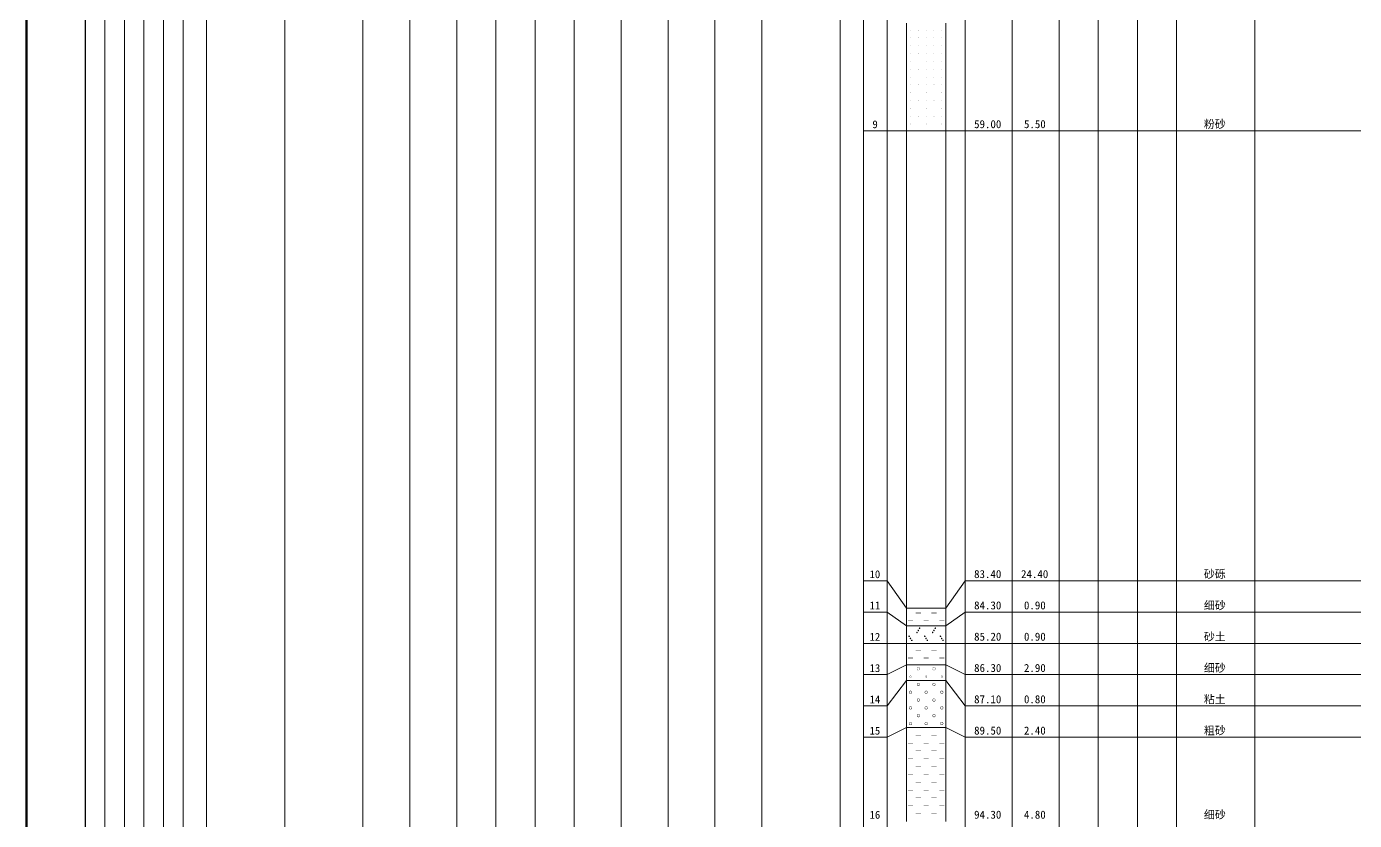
# Model space of a CAD drawing. Header units: inches. Extents: x -27 to 109, y -598 to 26.
# Drawn here: x -26.9 to 41, y -93.4 to -52.8 of the extents above; entities that cross this region are included whole.
import ezdxf

# ---------------------------------------------------------------- set-up
doc = ezdxf.new("R2010")
doc.units = ezdxf.units.IN
doc.header["$MEASUREMENT"] = 0
doc.layers.get('0').update_dxf_attribs({"lineweight": 0})
doc.styles.add('宋体', font='')
doc.styles.get('宋体').set_extended_font_data('宋体')

# ---------------------------------------------------------------- blocks, each defined once
blk = doc.blocks.new('lr_block_8')
at = {"true_color": 0x000000}
for points in [[(18.291, -52.956), (18.292, -52.954), (18.291, -52.951), (18.29, -52.949), (18.289, -52.947), (18.287, -52.945), (18.284, -52.944), (18.282, -52.944), (18.279, -52.944), (18.277, -52.945), (18.275, -52.947), (18.273, -52.949), (18.272, -52.951), (18.272, -52.954), (18.272, -52.956), (18.273, -52.959), (18.275, -52.961), (18.277, -52.962), (18.279, -52.963), (18.282, -52.964), (18.284, -52.963), (18.287, -52.962), (18.289, -52.961), (18.29, -52.959)], [(18.691, -52.956), (18.692, -52.954), (18.691, -52.951), (18.69, -52.949), (18.689, -52.947), (18.687, -52.945), (18.684, -52.944), (18.682, -52.944), (18.679, -52.944), (18.677, -52.945), (18.674, -52.947), (18.673, -52.949), (18.672, -52.951), (18.672, -52.954), (18.672, -52.956), (18.673, -52.959), (18.674, -52.961), (18.676, -52.962), (18.679, -52.963), (18.682, -52.964), (18.684, -52.963), (18.686, -52.962), (18.689, -52.961), (18.69, -52.959)], [(19.091, -52.956), (19.092, -52.954), (19.091, -52.951), (19.09, -52.949), (19.089, -52.947), (19.087, -52.945), (19.084, -52.944), (19.082, -52.944), (19.079, -52.944), (19.077, -52.945), (19.075, -52.947), (19.073, -52.949), (19.072, -52.951), (19.072, -52.954), (19.072, -52.956), (19.073, -52.959), (19.075, -52.961), (19.077, -52.962), (19.079, -52.963), (19.082, -52.964), (19.084, -52.963), (19.087, -52.962), (19.089, -52.961), (19.09, -52.959)], [(19.491, -52.956), (19.492, -52.954), (19.491, -52.951), (19.49, -52.949), (19.489, -52.947), (19.487, -52.945), (19.484, -52.944), (19.482, -52.944), (19.479, -52.944), (19.477, -52.945), (19.474, -52.947), (19.473, -52.949), (19.472, -52.951), (19.472, -52.954), (19.472, -52.956), (19.473, -52.959), (19.474, -52.961), (19.476, -52.962), (19.479, -52.963), (19.482, -52.964), (19.484, -52.963), (19.486, -52.962), (19.489, -52.961), (19.49, -52.959)], [(19.891, -52.956), (19.892, -52.954), (19.891, -52.951), (19.89, -52.949), (19.889, -52.947), (19.887, -52.945), (19.884, -52.944), (19.882, -52.944), (19.879, -52.944), (19.877, -52.945), (19.875, -52.947), (19.873, -52.949), (19.872, -52.951), (19.872, -52.954), (19.872, -52.956), (19.873, -52.959), (19.875, -52.961), (19.877, -52.962), (19.879, -52.963), (19.882, -52.964), (19.884, -52.963), (19.887, -52.962), (19.889, -52.961), (19.89, -52.959)], [(18.291, -53.356), (18.292, -53.354), (18.291, -53.351), (18.29, -53.349), (18.289, -53.347), (18.287, -53.345), (18.284, -53.344), (18.282, -53.344), (18.279, -53.344), (18.277, -53.345), (18.275, -53.347), (18.273, -53.349), (18.272, -53.351), (18.272, -53.354), (18.272, -53.356), (18.273, -53.359), (18.275, -53.361), (18.277, -53.362), (18.279, -53.363), (18.282, -53.364), (18.284, -53.363), (18.287, -53.362), (18.289, -53.361), (18.29, -53.359)], [(18.691, -53.356), (18.692, -53.354), (18.691, -53.351), (18.69, -53.349), (18.689, -53.347), (18.687, -53.345), (18.684, -53.344), (18.682, -53.344), (18.679, -53.344), (18.677, -53.345), (18.675, -53.347), (18.673, -53.349), (18.672, -53.351), (18.672, -53.354), (18.672, -53.356), (18.673, -53.359), (18.675, -53.361), (18.677, -53.362), (18.679, -53.363), (18.682, -53.364), (18.684, -53.363), (18.687, -53.362), (18.689, -53.361), (18.69, -53.359)], [(19.091, -53.356), (19.092, -53.354), (19.091, -53.351), (19.09, -53.349), (19.089, -53.347), (19.087, -53.345), (19.084, -53.344), (19.082, -53.344), (19.079, -53.344), (19.077, -53.345), (19.075, -53.347), (19.073, -53.349), (19.072, -53.351), (19.072, -53.354), (19.072, -53.356), (19.073, -53.359), (19.075, -53.361), (19.077, -53.362), (19.079, -53.363), (19.082, -53.364), (19.084, -53.363), (19.087, -53.362), (19.089, -53.361), (19.09, -53.359)], [(19.491, -53.356), (19.492, -53.354), (19.491, -53.351), (19.49, -53.349), (19.489, -53.347), (19.487, -53.345), (19.484, -53.344), (19.482, -53.344), (19.479, -53.344), (19.477, -53.345), (19.475, -53.347), (19.473, -53.349), (19.472, -53.351), (19.472, -53.354), (19.472, -53.356), (19.473, -53.359), (19.475, -53.361), (19.477, -53.362), (19.479, -53.363), (19.482, -53.364), (19.484, -53.363), (19.487, -53.362), (19.489, -53.361), (19.49, -53.359)], [(19.891, -53.356), (19.892, -53.354), (19.891, -53.351), (19.89, -53.349), (19.889, -53.347), (19.887, -53.345), (19.884, -53.344), (19.882, -53.344), (19.879, -53.344), (19.877, -53.345), (19.875, -53.347), (19.873, -53.349), (19.872, -53.351), (19.872, -53.354), (19.872, -53.356), (19.873, -53.359), (19.875, -53.361), (19.877, -53.362), (19.879, -53.363), (19.882, -53.364), (19.884, -53.363), (19.887, -53.362), (19.889, -53.361), (19.89, -53.359)], [(18.291, -53.756), (18.292, -53.754), (18.291, -53.751), (18.29, -53.749), (18.289, -53.747), (18.287, -53.745), (18.284, -53.744), (18.282, -53.744), (18.279, -53.744), (18.277, -53.745), (18.275, -53.747), (18.273, -53.749), (18.272, -53.751), (18.272, -53.754), (18.272, -53.756), (18.273, -53.759), (18.275, -53.761), (18.277, -53.762), (18.279, -53.763), (18.282, -53.764), (18.284, -53.763), (18.287, -53.762), (18.289, -53.761), (18.29, -53.759)], [(18.291, -54.156), (18.292, -54.154), (18.291, -54.151), (18.29, -54.149), (18.289, -54.147), (18.287, -54.145), (18.284, -54.144), (18.282, -54.144), (18.279, -54.144), (18.277, -54.145), (18.275, -54.147), (18.273, -54.149), (18.272, -54.151), (18.272, -54.154), (18.272, -54.156), (18.273, -54.159), (18.275, -54.161), (18.277, -54.162), (18.279, -54.163), (18.282, -54.164), (18.284, -54.163), (18.287, -54.162), (18.289, -54.161), (18.29, -54.159)], [(18.691, -53.756), (18.692, -53.754), (18.691, -53.751), (18.69, -53.749), (18.689, -53.747), (18.687, -53.745), (18.684, -53.744), (18.682, -53.744), (18.679, -53.744), (18.677, -53.745), (18.674, -53.747), (18.673, -53.749), (18.672, -53.751), (18.672, -53.754), (18.672, -53.756), (18.673, -53.759), (18.674, -53.761), (18.676, -53.762), (18.679, -53.763), (18.682, -53.764), (18.684, -53.763), (18.686, -53.762), (18.689, -53.761), (18.69, -53.759)], [(18.691, -54.156), (18.692, -54.154), (18.691, -54.151), (18.69, -54.149), (18.689, -54.147), (18.687, -54.145), (18.684, -54.144), (18.682, -54.144), (18.679, -54.144), (18.677, -54.145), (18.675, -54.147), (18.673, -54.149), (18.672, -54.151), (18.672, -54.154), (18.672, -54.156), (18.673, -54.159), (18.675, -54.161), (18.677, -54.162), (18.679, -54.163), (18.682, -54.164), (18.684, -54.163), (18.687, -54.162), (18.689, -54.161), (18.69, -54.159)], [(19.091, -53.756), (19.092, -53.754), (19.091, -53.751), (19.09, -53.749), (19.089, -53.747), (19.087, -53.745), (19.084, -53.744), (19.082, -53.744), (19.079, -53.744), (19.077, -53.745), (19.075, -53.747), (19.073, -53.749), (19.072, -53.751), (19.072, -53.754), (19.072, -53.756), (19.073, -53.759), (19.075, -53.761), (19.077, -53.762), (19.079, -53.763), (19.082, -53.764), (19.084, -53.763), (19.087, -53.762), (19.089, -53.761), (19.09, -53.759)], [(19.091, -54.156), (19.092, -54.154), (19.091, -54.151), (19.09, -54.149), (19.089, -54.147), (19.087, -54.145), (19.084, -54.144), (19.082, -54.144), (19.079, -54.144), (19.077, -54.145), (19.075, -54.147), (19.073, -54.149), (19.072, -54.151), (19.072, -54.154), (19.072, -54.156), (19.073, -54.159), (19.075, -54.161), (19.077, -54.162), (19.079, -54.163), (19.082, -54.164), (19.084, -54.163), (19.087, -54.162), (19.089, -54.161), (19.09, -54.159)], [(19.491, -53.756), (19.492, -53.754), (19.491, -53.751), (19.49, -53.749), (19.489, -53.747), (19.487, -53.745), (19.484, -53.744), (19.482, -53.744), (19.479, -53.744), (19.477, -53.745), (19.474, -53.747), (19.473, -53.749), (19.472, -53.751), (19.472, -53.754), (19.472, -53.756), (19.473, -53.759), (19.474, -53.761), (19.476, -53.762), (19.479, -53.763), (19.482, -53.764), (19.484, -53.763), (19.486, -53.762), (19.489, -53.761), (19.49, -53.759)], [(19.491, -54.156), (19.492, -54.154), (19.491, -54.151), (19.49, -54.149), (19.489, -54.147), (19.487, -54.145), (19.484, -54.144), (19.482, -54.144), (19.479, -54.144), (19.477, -54.145), (19.475, -54.147), (19.473, -54.149), (19.472, -54.151), (19.472, -54.154), (19.472, -54.156), (19.473, -54.159), (19.475, -54.161), (19.477, -54.162), (19.479, -54.163), (19.482, -54.164), (19.484, -54.163), (19.487, -54.162), (19.489, -54.161), (19.49, -54.159)], [(19.891, -53.756), (19.892, -53.754), (19.891, -53.751), (19.89, -53.749), (19.889, -53.747), (19.887, -53.745), (19.884, -53.744), (19.882, -53.744), (19.879, -53.744), (19.877, -53.745), (19.875, -53.747), (19.873, -53.749), (19.872, -53.751), (19.872, -53.754), (19.872, -53.756), (19.873, -53.759), (19.875, -53.761), (19.877, -53.762), (19.879, -53.763), (19.882, -53.764), (19.884, -53.763), (19.887, -53.762), (19.889, -53.761), (19.89, -53.759)], [(19.891, -54.156), (19.892, -54.154), (19.891, -54.151), (19.89, -54.149), (19.889, -54.147), (19.887, -54.145), (19.884, -54.144), (19.882, -54.144), (19.879, -54.144), (19.877, -54.145), (19.875, -54.147), (19.873, -54.149), (19.872, -54.151), (19.872, -54.154), (19.872, -54.156), (19.873, -54.159), (19.875, -54.161), (19.877, -54.162), (19.879, -54.163), (19.882, -54.164), (19.884, -54.163), (19.887, -54.162), (19.889, -54.161), (19.89, -54.159)], [(18.291, -54.556), (18.292, -54.554), (18.291, -54.551), (18.29, -54.549), (18.289, -54.547), (18.287, -54.545), (18.284, -54.544), (18.282, -54.544), (18.279, -54.544), (18.277, -54.545), (18.275, -54.547), (18.273, -54.549), (18.272, -54.551), (18.272, -54.554), (18.272, -54.556), (18.273, -54.559), (18.275, -54.561), (18.277, -54.562), (18.279, -54.563), (18.282, -54.564), (18.284, -54.563), (18.287, -54.562), (18.289, -54.561), (18.29, -54.559)], [(18.291, -54.956), (18.292, -54.954), (18.291, -54.951), (18.29, -54.949), (18.289, -54.947), (18.287, -54.945), (18.284, -54.944), (18.282, -54.944), (18.279, -54.944), (18.277, -54.945), (18.275, -54.947), (18.273, -54.949), (18.272, -54.951), (18.272, -54.954), (18.272, -54.956), (18.273, -54.959), (18.275, -54.961), (18.277, -54.962), (18.279, -54.963), (18.282, -54.964), (18.284, -54.963), (18.287, -54.962), (18.289, -54.961), (18.29, -54.959)], [(18.691, -54.556), (18.692, -54.554), (18.691, -54.551), (18.69, -54.549), (18.689, -54.547), (18.687, -54.545), (18.684, -54.544), (18.682, -54.544), (18.679, -54.544), (18.677, -54.545), (18.674, -54.547), (18.673, -54.549), (18.672, -54.551), (18.672, -54.554), (18.672, -54.556), (18.673, -54.559), (18.674, -54.561), (18.676, -54.562), (18.679, -54.563), (18.682, -54.564), (18.684, -54.563), (18.686, -54.562), (18.689, -54.561), (18.69, -54.559)], [(18.691, -54.956), (18.692, -54.954), (18.691, -54.951), (18.69, -54.949), (18.689, -54.947), (18.687, -54.945), (18.684, -54.944), (18.682, -54.944), (18.679, -54.944), (18.677, -54.945), (18.675, -54.947), (18.673, -54.949), (18.672, -54.951), (18.672, -54.954), (18.672, -54.956), (18.673, -54.959), (18.675, -54.961), (18.677, -54.962), (18.679, -54.963), (18.682, -54.964), (18.684, -54.963), (18.687, -54.962), (18.689, -54.961), (18.69, -54.959)], [(19.091, -54.556), (19.092, -54.554), (19.091, -54.551), (19.09, -54.549), (19.089, -54.547), (19.087, -54.545), (19.084, -54.544), (19.082, -54.544), (19.079, -54.544), (19.077, -54.545), (19.075, -54.547), (19.073, -54.549), (19.072, -54.551), (19.072, -54.554), (19.072, -54.556), (19.073, -54.559), (19.075, -54.561), (19.077, -54.562), (19.079, -54.563), (19.082, -54.564), (19.084, -54.563), (19.087, -54.562), (19.089, -54.561), (19.09, -54.559)], [(19.091, -54.956), (19.092, -54.954), (19.091, -54.951), (19.09, -54.949), (19.089, -54.947), (19.087, -54.945), (19.084, -54.944), (19.082, -54.944), (19.079, -54.944), (19.077, -54.945), (19.075, -54.947), (19.073, -54.949), (19.072, -54.951), (19.072, -54.954), (19.072, -54.956), (19.073, -54.959), (19.075, -54.961), (19.077, -54.962), (19.079, -54.963), (19.082, -54.964), (19.084, -54.963), (19.087, -54.962), (19.089, -54.961), (19.09, -54.959)], [(19.491, -54.556), (19.492, -54.554), (19.491, -54.551), (19.49, -54.549), (19.489, -54.547), (19.487, -54.545), (19.484, -54.544), (19.482, -54.544), (19.479, -54.544), (19.477, -54.545), (19.474, -54.547), (19.473, -54.549), (19.472, -54.551), (19.472, -54.554), (19.472, -54.556), (19.473, -54.559), (19.474, -54.561), (19.476, -54.562), (19.479, -54.563), (19.482, -54.564), (19.484, -54.563), (19.486, -54.562), (19.489, -54.561), (19.49, -54.559)], [(19.491, -54.956), (19.492, -54.954), (19.491, -54.951), (19.49, -54.949), (19.489, -54.947), (19.487, -54.945), (19.484, -54.944), (19.482, -54.944), (19.479, -54.944), (19.477, -54.945), (19.475, -54.947), (19.473, -54.949), (19.472, -54.951), (19.472, -54.954), (19.472, -54.956), (19.473, -54.959), (19.475, -54.961), (19.477, -54.962), (19.479, -54.963), (19.482, -54.964), (19.484, -54.963), (19.487, -54.962), (19.489, -54.961), (19.49, -54.959)], [(19.891, -54.556), (19.892, -54.554), (19.891, -54.551), (19.89, -54.549), (19.889, -54.547), (19.887, -54.545), (19.884, -54.544), (19.882, -54.544), (19.879, -54.544), (19.877, -54.545), (19.875, -54.547), (19.873, -54.549), (19.872, -54.551), (19.872, -54.554), (19.872, -54.556), (19.873, -54.559), (19.875, -54.561), (19.877, -54.562), (19.879, -54.563), (19.882, -54.564), (19.884, -54.563), (19.887, -54.562), (19.889, -54.561), (19.89, -54.559)], [(19.891, -54.956), (19.892, -54.954), (19.891, -54.951), (19.89, -54.949), (19.889, -54.947), (19.887, -54.945), (19.884, -54.944), (19.882, -54.944), (19.879, -54.944), (19.877, -54.945), (19.875, -54.947), (19.873, -54.949), (19.872, -54.951), (19.872, -54.954), (19.872, -54.956), (19.873, -54.959), (19.875, -54.961), (19.877, -54.962), (19.879, -54.963), (19.882, -54.964), (19.884, -54.963), (19.887, -54.962), (19.889, -54.961), (19.89, -54.959)], [(18.291, -55.356), (18.292, -55.354), (18.291, -55.351), (18.29, -55.349), (18.289, -55.347), (18.287, -55.345), (18.284, -55.344), (18.282, -55.344), (18.279, -55.344), (18.277, -55.345), (18.275, -55.347), (18.273, -55.349), (18.272, -55.351), (18.272, -55.354), (18.272, -55.356), (18.273, -55.359), (18.275, -55.361), (18.277, -55.362), (18.279, -55.363), (18.282, -55.364), (18.284, -55.363), (18.287, -55.362), (18.289, -55.361), (18.29, -55.359)], [(18.691, -55.356), (18.692, -55.354), (18.691, -55.351), (18.69, -55.349), (18.689, -55.347), (18.687, -55.345), (18.684, -55.344), (18.682, -55.344), (18.679, -55.344), (18.677, -55.345), (18.674, -55.347), (18.673, -55.349), (18.672, -55.351), (18.672, -55.354), (18.672, -55.356), (18.673, -55.359), (18.674, -55.361), (18.676, -55.362), (18.679, -55.363), (18.682, -55.364), (18.684, -55.363), (18.686, -55.362), (18.689, -55.361), (18.69, -55.359)], [(19.091, -55.356), (19.092, -55.354), (19.091, -55.351), (19.09, -55.349), (19.089, -55.347), (19.087, -55.345), (19.084, -55.344), (19.082, -55.344), (19.079, -55.344), (19.077, -55.345), (19.075, -55.347), (19.073, -55.349), (19.072, -55.351), (19.072, -55.354), (19.072, -55.356), (19.073, -55.359), (19.075, -55.361), (19.077, -55.362), (19.079, -55.363), (19.082, -55.364), (19.084, -55.363), (19.087, -55.362), (19.089, -55.361), (19.09, -55.359)], [(19.491, -55.356), (19.492, -55.354), (19.491, -55.351), (19.49, -55.349), (19.489, -55.347), (19.487, -55.345), (19.484, -55.344), (19.482, -55.344), (19.479, -55.344), (19.477, -55.345), (19.474, -55.347), (19.473, -55.349), (19.472, -55.351), (19.472, -55.354), (19.472, -55.356), (19.473, -55.359), (19.474, -55.361), (19.476, -55.362), (19.479, -55.363), (19.482, -55.364), (19.484, -55.363), (19.486, -55.362), (19.489, -55.361), (19.49, -55.359)], [(19.891, -55.356), (19.892, -55.354), (19.891, -55.351), (19.89, -55.349), (19.889, -55.347), (19.887, -55.345), (19.884, -55.344), (19.882, -55.344), (19.879, -55.344), (19.877, -55.345), (19.875, -55.347), (19.873, -55.349), (19.872, -55.351), (19.872, -55.354), (19.872, -55.356), (19.873, -55.359), (19.875, -55.361), (19.877, -55.362), (19.879, -55.363), (19.882, -55.364), (19.884, -55.363), (19.887, -55.362), (19.889, -55.361), (19.89, -55.359)], [(18.291, -55.756), (18.292, -55.754), (18.291, -55.751), (18.29, -55.749), (18.289, -55.747), (18.287, -55.745), (18.284, -55.744), (18.282, -55.744), (18.279, -55.744), (18.277, -55.745), (18.275, -55.747), (18.273, -55.749), (18.272, -55.751), (18.272, -55.754), (18.272, -55.756), (18.273, -55.759), (18.275, -55.761), (18.277, -55.762), (18.279, -55.763), (18.282, -55.764), (18.284, -55.763), (18.287, -55.762), (18.289, -55.761), (18.29, -55.759)], [(18.291, -56.156), (18.292, -56.154), (18.291, -56.151), (18.29, -56.149), (18.289, -56.147), (18.287, -56.145), (18.284, -56.144), (18.282, -56.144), (18.279, -56.144), (18.277, -56.145), (18.275, -56.147), (18.273, -56.149), (18.272, -56.151), (18.272, -56.154), (18.272, -56.156), (18.273, -56.159), (18.275, -56.161), (18.277, -56.162), (18.279, -56.163), (18.282, -56.164), (18.284, -56.163), (18.287, -56.162), (18.289, -56.161), (18.29, -56.159)], [(18.691, -55.756), (18.692, -55.754), (18.691, -55.751), (18.69, -55.749), (18.689, -55.747), (18.687, -55.745), (18.684, -55.744), (18.682, -55.744), (18.679, -55.744), (18.677, -55.745), (18.675, -55.747), (18.673, -55.749), (18.672, -55.751), (18.672, -55.754), (18.672, -55.756), (18.673, -55.759), (18.675, -55.761), (18.677, -55.762), (18.679, -55.763), (18.682, -55.764), (18.684, -55.763), (18.687, -55.762), (18.689, -55.761), (18.69, -55.759)], [(18.691, -56.156), (18.692, -56.154), (18.691, -56.151), (18.69, -56.149), (18.689, -56.147), (18.687, -56.145), (18.684, -56.144), (18.682, -56.144), (18.679, -56.144), (18.677, -56.145), (18.674, -56.147), (18.673, -56.149), (18.672, -56.151), (18.672, -56.154), (18.672, -56.156), (18.673, -56.159), (18.674, -56.161), (18.676, -56.162), (18.679, -56.163), (18.682, -56.164), (18.684, -56.163), (18.686, -56.162), (18.689, -56.161), (18.69, -56.159)], [(19.091, -55.756), (19.092, -55.754), (19.091, -55.751), (19.09, -55.749), (19.089, -55.747), (19.087, -55.745), (19.084, -55.744), (19.082, -55.744), (19.079, -55.744), (19.077, -55.745), (19.075, -55.747), (19.073, -55.749), (19.072, -55.751), (19.072, -55.754), (19.072, -55.756), (19.073, -55.759), (19.075, -55.761), (19.077, -55.762), (19.079, -55.763), (19.082, -55.764), (19.084, -55.763), (19.087, -55.762), (19.089, -55.761), (19.09, -55.759)], [(19.091, -56.156), (19.092, -56.154), (19.091, -56.151), (19.09, -56.149), (19.089, -56.147), (19.087, -56.145), (19.084, -56.144), (19.082, -56.144), (19.079, -56.144), (19.077, -56.145), (19.075, -56.147), (19.073, -56.149), (19.072, -56.151), (19.072, -56.154), (19.072, -56.156), (19.073, -56.159), (19.075, -56.161), (19.077, -56.162), (19.079, -56.163), (19.082, -56.164), (19.084, -56.163), (19.087, -56.162), (19.089, -56.161), (19.09, -56.159)], [(19.491, -55.756), (19.492, -55.754), (19.491, -55.751), (19.49, -55.749), (19.489, -55.747), (19.487, -55.745), (19.484, -55.744), (19.482, -55.744), (19.479, -55.744), (19.477, -55.745), (19.475, -55.747), (19.473, -55.749), (19.472, -55.751), (19.472, -55.754), (19.472, -55.756), (19.473, -55.759), (19.475, -55.761), (19.477, -55.762), (19.479, -55.763), (19.482, -55.764), (19.484, -55.763), (19.487, -55.762), (19.489, -55.761), (19.49, -55.759)], [(19.491, -56.156), (19.492, -56.154), (19.491, -56.151), (19.49, -56.149), (19.489, -56.147), (19.487, -56.145), (19.484, -56.144), (19.482, -56.144), (19.479, -56.144), (19.477, -56.145), (19.474, -56.147), (19.473, -56.149), (19.472, -56.151), (19.472, -56.154), (19.472, -56.156), (19.473, -56.159), (19.474, -56.161), (19.476, -56.162), (19.479, -56.163), (19.482, -56.164), (19.484, -56.163), (19.486, -56.162), (19.489, -56.161), (19.49, -56.159)], [(19.891, -55.756), (19.892, -55.754), (19.891, -55.751), (19.89, -55.749), (19.889, -55.747), (19.887, -55.745), (19.884, -55.744), (19.882, -55.744), (19.879, -55.744), (19.877, -55.745), (19.875, -55.747), (19.873, -55.749), (19.872, -55.751), (19.872, -55.754), (19.872, -55.756), (19.873, -55.759), (19.875, -55.761), (19.877, -55.762), (19.879, -55.763), (19.882, -55.764), (19.884, -55.763), (19.887, -55.762), (19.889, -55.761), (19.89, -55.759)], [(19.891, -56.156), (19.892, -56.154), (19.891, -56.151), (19.89, -56.149), (19.889, -56.147), (19.887, -56.145), (19.884, -56.144), (19.882, -56.144), (19.879, -56.144), (19.877, -56.145), (19.875, -56.147), (19.873, -56.149), (19.872, -56.151), (19.872, -56.154), (19.872, -56.156), (19.873, -56.159), (19.875, -56.161), (19.877, -56.162), (19.879, -56.163), (19.882, -56.164), (19.884, -56.163), (19.887, -56.162), (19.889, -56.161), (19.89, -56.159)], [(18.291, -56.556), (18.292, -56.554), (18.291, -56.551), (18.29, -56.549), (18.289, -56.547), (18.287, -56.545), (18.284, -56.544), (18.282, -56.544), (18.279, -56.544), (18.277, -56.545), (18.275, -56.547), (18.273, -56.549), (18.272, -56.551), (18.272, -56.554), (18.272, -56.556), (18.273, -56.559), (18.275, -56.561), (18.277, -56.562), (18.279, -56.563), (18.282, -56.564), (18.284, -56.563), (18.287, -56.562), (18.289, -56.561), (18.29, -56.559)], [(18.291, -56.956), (18.292, -56.954), (18.291, -56.951), (18.29, -56.949), (18.289, -56.947), (18.287, -56.945), (18.284, -56.944), (18.282, -56.944), (18.279, -56.944), (18.277, -56.945), (18.275, -56.947), (18.273, -56.949), (18.272, -56.951), (18.272, -56.954), (18.272, -56.956), (18.273, -56.959), (18.275, -56.961), (18.277, -56.962), (18.279, -56.963), (18.282, -56.964), (18.284, -56.963), (18.287, -56.962), (18.289, -56.961), (18.29, -56.959)], [(18.691, -56.556), (18.692, -56.554), (18.691, -56.551), (18.69, -56.549), (18.689, -56.547), (18.687, -56.545), (18.684, -56.544), (18.682, -56.544), (18.679, -56.544), (18.677, -56.545), (18.675, -56.547), (18.673, -56.549), (18.672, -56.551), (18.672, -56.554), (18.672, -56.556), (18.673, -56.559), (18.675, -56.561), (18.677, -56.562), (18.679, -56.563), (18.682, -56.564), (18.684, -56.563), (18.687, -56.562), (18.689, -56.561), (18.69, -56.559)], [(18.691, -56.956), (18.692, -56.954), (18.691, -56.951), (18.69, -56.949), (18.689, -56.947), (18.687, -56.945), (18.684, -56.944), (18.682, -56.944), (18.679, -56.944), (18.677, -56.945), (18.674, -56.947), (18.673, -56.949), (18.672, -56.951), (18.672, -56.954), (18.672, -56.956), (18.673, -56.959), (18.674, -56.961), (18.676, -56.962), (18.679, -56.963), (18.682, -56.964), (18.684, -56.963), (18.686, -56.962), (18.689, -56.961), (18.69, -56.959)], [(19.091, -56.556), (19.092, -56.554), (19.091, -56.551), (19.09, -56.549), (19.089, -56.547), (19.087, -56.545), (19.084, -56.544), (19.082, -56.544), (19.079, -56.544), (19.077, -56.545), (19.075, -56.547), (19.073, -56.549), (19.072, -56.551), (19.072, -56.554), (19.072, -56.556), (19.073, -56.559), (19.075, -56.561), (19.077, -56.562), (19.079, -56.563), (19.082, -56.564), (19.084, -56.563), (19.087, -56.562), (19.089, -56.561), (19.09, -56.559)], [(19.091, -56.956), (19.092, -56.954), (19.091, -56.951), (19.09, -56.949), (19.089, -56.947), (19.087, -56.945), (19.084, -56.944), (19.082, -56.944), (19.079, -56.944), (19.077, -56.945), (19.075, -56.947), (19.073, -56.949), (19.072, -56.951), (19.072, -56.954), (19.072, -56.956), (19.073, -56.959), (19.075, -56.961), (19.077, -56.962), (19.079, -56.963), (19.082, -56.964), (19.084, -56.963), (19.087, -56.962), (19.089, -56.961), (19.09, -56.959)], [(19.491, -56.556), (19.492, -56.554), (19.491, -56.551), (19.49, -56.549), (19.489, -56.547), (19.487, -56.545), (19.484, -56.544), (19.482, -56.544), (19.479, -56.544), (19.477, -56.545), (19.475, -56.547), (19.473, -56.549), (19.472, -56.551), (19.472, -56.554), (19.472, -56.556), (19.473, -56.559), (19.475, -56.561), (19.477, -56.562), (19.479, -56.563), (19.482, -56.564), (19.484, -56.563), (19.487, -56.562), (19.489, -56.561), (19.49, -56.559)], [(19.491, -56.956), (19.492, -56.954), (19.491, -56.951), (19.49, -56.949), (19.489, -56.947), (19.487, -56.945), (19.484, -56.944), (19.482, -56.944), (19.479, -56.944), (19.477, -56.945), (19.474, -56.947), (19.473, -56.949), (19.472, -56.951), (19.472, -56.954), (19.472, -56.956), (19.473, -56.959), (19.474, -56.961), (19.476, -56.962), (19.479, -56.963), (19.482, -56.964), (19.484, -56.963), (19.486, -56.962), (19.489, -56.961), (19.49, -56.959)], [(19.891, -56.556), (19.892, -56.554), (19.891, -56.551), (19.89, -56.549), (19.889, -56.547), (19.887, -56.545), (19.884, -56.544), (19.882, -56.544), (19.879, -56.544), (19.877, -56.545), (19.875, -56.547), (19.873, -56.549), (19.872, -56.551), (19.872, -56.554), (19.872, -56.556), (19.873, -56.559), (19.875, -56.561), (19.877, -56.562), (19.879, -56.563), (19.882, -56.564), (19.884, -56.563), (19.887, -56.562), (19.889, -56.561), (19.89, -56.559)], [(19.891, -56.956), (19.892, -56.954), (19.891, -56.951), (19.89, -56.949), (19.889, -56.947), (19.887, -56.945), (19.884, -56.944), (19.882, -56.944), (19.879, -56.944), (19.877, -56.945), (19.875, -56.947), (19.873, -56.949), (19.872, -56.951), (19.872, -56.954), (19.872, -56.956), (19.873, -56.959), (19.875, -56.961), (19.877, -56.962), (19.879, -56.963), (19.882, -56.964), (19.884, -56.963), (19.887, -56.962), (19.889, -56.961), (19.89, -56.959)], [(18.291, -57.356), (18.292, -57.354), (18.291, -57.351), (18.29, -57.349), (18.289, -57.347), (18.287, -57.345), (18.284, -57.344), (18.282, -57.344), (18.279, -57.344), (18.277, -57.345), (18.275, -57.347), (18.273, -57.349), (18.272, -57.351), (18.272, -57.354), (18.272, -57.356), (18.273, -57.359), (18.275, -57.361), (18.277, -57.362), (18.279, -57.363), (18.282, -57.364), (18.284, -57.363), (18.287, -57.362), (18.289, -57.361), (18.29, -57.359)], [(18.691, -57.356), (18.692, -57.354), (18.691, -57.351), (18.69, -57.349), (18.689, -57.347), (18.687, -57.345), (18.684, -57.344), (18.682, -57.344), (18.679, -57.344), (18.677, -57.345), (18.675, -57.347), (18.673, -57.349), (18.672, -57.351), (18.672, -57.354), (18.672, -57.356), (18.673, -57.359), (18.675, -57.361), (18.677, -57.362), (18.679, -57.363), (18.682, -57.364), (18.684, -57.363), (18.687, -57.362), (18.689, -57.361), (18.69, -57.359)], [(19.091, -57.356), (19.092, -57.354), (19.091, -57.351), (19.09, -57.349), (19.089, -57.347), (19.087, -57.345), (19.084, -57.344), (19.082, -57.344), (19.079, -57.344), (19.077, -57.345), (19.075, -57.347), (19.073, -57.349), (19.072, -57.351), (19.072, -57.354), (19.072, -57.356), (19.073, -57.359), (19.075, -57.361), (19.077, -57.362), (19.079, -57.363), (19.082, -57.364), (19.084, -57.363), (19.087, -57.362), (19.089, -57.361), (19.09, -57.359)], [(19.491, -57.356), (19.492, -57.354), (19.491, -57.351), (19.49, -57.349), (19.489, -57.347), (19.487, -57.345), (19.484, -57.344), (19.482, -57.344), (19.479, -57.344), (19.477, -57.345), (19.475, -57.347), (19.473, -57.349), (19.472, -57.351), (19.472, -57.354), (19.472, -57.356), (19.473, -57.359), (19.475, -57.361), (19.477, -57.362), (19.479, -57.363), (19.482, -57.364), (19.484, -57.363), (19.487, -57.362), (19.489, -57.361), (19.49, -57.359)], [(19.891, -57.356), (19.892, -57.354), (19.891, -57.351), (19.89, -57.349), (19.889, -57.347), (19.887, -57.345), (19.884, -57.344), (19.882, -57.344), (19.879, -57.344), (19.877, -57.345), (19.875, -57.347), (19.873, -57.349), (19.872, -57.351), (19.872, -57.354), (19.872, -57.356), (19.873, -57.359), (19.875, -57.361), (19.877, -57.362), (19.879, -57.363), (19.882, -57.364), (19.884, -57.363), (19.887, -57.362), (19.889, -57.361), (19.89, -57.359)], [(18.291, -57.756), (18.292, -57.754), (18.291, -57.751), (18.29, -57.749), (18.289, -57.747), (18.287, -57.745), (18.284, -57.744), (18.282, -57.744), (18.279, -57.744), (18.277, -57.745), (18.275, -57.747), (18.273, -57.749), (18.272, -57.751), (18.272, -57.754), (18.272, -57.756), (18.273, -57.759), (18.275, -57.761), (18.277, -57.762), (18.279, -57.763), (18.282, -57.764), (18.284, -57.763), (18.287, -57.762), (18.289, -57.761), (18.29, -57.759)], [(18.691, -57.756), (18.692, -57.754), (18.691, -57.751), (18.69, -57.749), (18.689, -57.747), (18.687, -57.745), (18.684, -57.744), (18.682, -57.744), (18.679, -57.744), (18.677, -57.745), (18.674, -57.747), (18.673, -57.749), (18.672, -57.751), (18.672, -57.754), (18.672, -57.756), (18.673, -57.759), (18.674, -57.761), (18.676, -57.762), (18.679, -57.763), (18.682, -57.764), (18.684, -57.763), (18.686, -57.762), (18.689, -57.761), (18.69, -57.759)], [(19.091, -57.756), (19.092, -57.754), (19.091, -57.751), (19.09, -57.749), (19.089, -57.747), (19.087, -57.745), (19.084, -57.744), (19.082, -57.744), (19.079, -57.744), (19.077, -57.745), (19.075, -57.747), (19.073, -57.749), (19.072, -57.751), (19.072, -57.754), (19.072, -57.756), (19.073, -57.759), (19.075, -57.761), (19.077, -57.762), (19.079, -57.763), (19.082, -57.764), (19.084, -57.763), (19.087, -57.762), (19.089, -57.761), (19.09, -57.759)], [(19.491, -57.756), (19.492, -57.754), (19.491, -57.751), (19.49, -57.749), (19.489, -57.747), (19.487, -57.745), (19.484, -57.744), (19.482, -57.744), (19.479, -57.744), (19.477, -57.745), (19.474, -57.747), (19.473, -57.749), (19.472, -57.751), (19.472, -57.754), (19.472, -57.756), (19.473, -57.759), (19.474, -57.761), (19.476, -57.762), (19.479, -57.763), (19.482, -57.764), (19.484, -57.763), (19.486, -57.762), (19.489, -57.761), (19.49, -57.759)], [(19.891, -57.756), (19.892, -57.754), (19.891, -57.751), (19.89, -57.749), (19.889, -57.747), (19.887, -57.745), (19.884, -57.744), (19.882, -57.744), (19.879, -57.744), (19.877, -57.745), (19.875, -57.747), (19.873, -57.749), (19.872, -57.751), (19.872, -57.754), (19.872, -57.756), (19.873, -57.759), (19.875, -57.761), (19.877, -57.762), (19.879, -57.763), (19.882, -57.764), (19.884, -57.763), (19.887, -57.762), (19.889, -57.761), (19.89, -57.759)]]:
    blk.add_hatch(color=18, dxfattribs=at).paths.add_polyline_path(points, flags=17)
blk = doc.blocks.new('lr_block_9')
at = {"color": 7, "const_width": 0.02}
for points in [[(18.548, -82.754), (18.815, -82.754)], [(19.348, -82.754), (19.615, -82.754)], [(18.415, -83.154), (18.148, -83.154)], [(19.215, -83.154), (18.948, -83.154)], [(20.015, -83.154), (19.748, -83.154)]]:
    blk.add_lwpolyline(points, dxfattribs=at)
blk = doc.blocks.new('lr_block_10')
at = {"true_color": 0x000000}
for points in [[(18.784, -83.54), (18.785, -83.53), (18.784, -83.519), (18.78, -83.51), (18.774, -83.501), (18.765, -83.495), (18.756, -83.491), (18.745, -83.49), (18.735, -83.491), (18.725, -83.495), (18.717, -83.501), (18.711, -83.51), (18.707, -83.519), (18.705, -83.53), (18.707, -83.54), (18.711, -83.55), (18.717, -83.558), (18.725, -83.564), (18.735, -83.568), (18.745, -83.57), (18.756, -83.568), (18.765, -83.564), (18.774, -83.558), (18.78, -83.55)], [(19.584, -83.54), (19.585, -83.53), (19.584, -83.519), (19.58, -83.51), (19.574, -83.501), (19.565, -83.495), (19.556, -83.491), (19.545, -83.49), (19.535, -83.491), (19.525, -83.495), (19.517, -83.501), (19.511, -83.51), (19.507, -83.519), (19.505, -83.53), (19.507, -83.54), (19.511, -83.55), (19.517, -83.558), (19.525, -83.564), (19.535, -83.568), (19.545, -83.57), (19.556, -83.568), (19.565, -83.564), (19.574, -83.558), (19.58, -83.55)], [(18.251, -83.952), (18.252, -83.942), (18.251, -83.931), (18.247, -83.922), (18.24, -83.913), (18.232, -83.907), (18.222, -83.903), (18.212, -83.902), (18.202, -83.903), (18.192, -83.907), (18.184, -83.913), (18.177, -83.922), (18.173, -83.931), (18.172, -83.942), (18.173, -83.952), (18.177, -83.962), (18.184, -83.97), (18.192, -83.976), (18.202, -83.98), (18.212, -83.982), (18.222, -83.98), (18.232, -83.976), (18.24, -83.97), (18.247, -83.962)], [(18.315, -84.064), (18.316, -84.054), (18.315, -84.043), (18.311, -84.034), (18.304, -84.025), (18.296, -84.019), (18.286, -84.015), (18.276, -84.014), (18.266, -84.015), (18.256, -84.019), (18.248, -84.025), (18.241, -84.034), (18.237, -84.043), (18.236, -84.054), (18.237, -84.064), (18.241, -84.074), (18.248, -84.082), (18.256, -84.088), (18.266, -84.092), (18.276, -84.094), (18.286, -84.092), (18.296, -84.088), (18.304, -84.082), (18.311, -84.074)], [(18.384, -84.161), (18.385, -84.151), (18.384, -84.14), (18.38, -84.131), (18.374, -84.123), (18.365, -84.116), (18.356, -84.112), (18.345, -84.111), (18.335, -84.112), (18.325, -84.116), (18.317, -84.123), (18.311, -84.131), (18.307, -84.14), (18.305, -84.151), (18.307, -84.161), (18.311, -84.171), (18.317, -84.179), (18.325, -84.185), (18.335, -84.189), (18.345, -84.191), (18.356, -84.189), (18.365, -84.185), (18.374, -84.179), (18.38, -84.171)], [(18.651, -83.758), (18.652, -83.748), (18.651, -83.737), (18.647, -83.728), (18.64, -83.719), (18.632, -83.713), (18.622, -83.709), (18.612, -83.708), (18.602, -83.709), (18.592, -83.713), (18.584, -83.719), (18.577, -83.728), (18.573, -83.737), (18.572, -83.748), (18.573, -83.758), (18.577, -83.768), (18.584, -83.776), (18.592, -83.782), (18.602, -83.786), (18.612, -83.788), (18.622, -83.786), (18.632, -83.782), (18.64, -83.776), (18.647, -83.768)], [(18.717, -83.655), (18.719, -83.645), (18.717, -83.634), (18.713, -83.625), (18.707, -83.616), (18.699, -83.61), (18.689, -83.606), (18.679, -83.605), (18.668, -83.606), (18.659, -83.61), (18.65, -83.616), (18.644, -83.625), (18.64, -83.634), (18.639, -83.645), (18.64, -83.655), (18.644, -83.665), (18.65, -83.673), (18.659, -83.679), (18.668, -83.683), (18.679, -83.685), (18.689, -83.683), (18.699, -83.679), (18.707, -83.673), (18.713, -83.665)], [(19.051, -83.952), (19.052, -83.942), (19.051, -83.931), (19.047, -83.922), (19.04, -83.913), (19.032, -83.907), (19.022, -83.903), (19.012, -83.902), (19.002, -83.903), (18.992, -83.907), (18.984, -83.913), (18.977, -83.922), (18.973, -83.931), (18.972, -83.942), (18.973, -83.952), (18.977, -83.962), (18.984, -83.97), (18.992, -83.976), (19.002, -83.98), (19.012, -83.982), (19.022, -83.98), (19.032, -83.976), (19.04, -83.97), (19.047, -83.962)], [(19.115, -84.064), (19.116, -84.054), (19.115, -84.043), (19.111, -84.034), (19.104, -84.025), (19.096, -84.019), (19.086, -84.015), (19.076, -84.014), (19.066, -84.015), (19.056, -84.019), (19.048, -84.025), (19.041, -84.034), (19.037, -84.043), (19.036, -84.054), (19.037, -84.064), (19.041, -84.074), (19.048, -84.082), (19.056, -84.088), (19.066, -84.092), (19.076, -84.094), (19.086, -84.092), (19.096, -84.088), (19.104, -84.082), (19.111, -84.074)], [(19.184, -84.161), (19.185, -84.151), (19.184, -84.14), (19.18, -84.131), (19.174, -84.123), (19.165, -84.116), (19.156, -84.112), (19.145, -84.111), (19.135, -84.112), (19.125, -84.116), (19.117, -84.123), (19.111, -84.131), (19.107, -84.14), (19.105, -84.151), (19.107, -84.161), (19.111, -84.171), (19.117, -84.179), (19.125, -84.185), (19.135, -84.189), (19.145, -84.191), (19.156, -84.189), (19.165, -84.185), (19.174, -84.179), (19.18, -84.171)], [(19.451, -83.758), (19.452, -83.748), (19.451, -83.737), (19.447, -83.728), (19.44, -83.719), (19.432, -83.713), (19.422, -83.709), (19.412, -83.708), (19.402, -83.709), (19.392, -83.713), (19.384, -83.719), (19.377, -83.728), (19.373, -83.737), (19.372, -83.748), (19.373, -83.758), (19.377, -83.768), (19.384, -83.776), (19.392, -83.782), (19.402, -83.786), (19.412, -83.788), (19.422, -83.786), (19.432, -83.782), (19.44, -83.776), (19.447, -83.768)], [(19.517, -83.655), (19.519, -83.645), (19.517, -83.634), (19.513, -83.625), (19.507, -83.616), (19.499, -83.61), (19.489, -83.606), (19.479, -83.605), (19.468, -83.606), (19.459, -83.61), (19.45, -83.616), (19.444, -83.625), (19.44, -83.634), (19.439, -83.645), (19.44, -83.655), (19.444, -83.665), (19.45, -83.673), (19.459, -83.679), (19.468, -83.683), (19.479, -83.685), (19.489, -83.683), (19.499, -83.679), (19.507, -83.673), (19.513, -83.665)], [(19.851, -83.952), (19.852, -83.942), (19.851, -83.931), (19.847, -83.922), (19.84, -83.913), (19.832, -83.907), (19.822, -83.903), (19.812, -83.902), (19.802, -83.903), (19.792, -83.907), (19.784, -83.913), (19.777, -83.922), (19.773, -83.931), (19.772, -83.942), (19.773, -83.952), (19.777, -83.962), (19.784, -83.97), (19.792, -83.976), (19.802, -83.98), (19.812, -83.982), (19.822, -83.98), (19.832, -83.976), (19.84, -83.97), (19.847, -83.962)], [(19.915, -84.064), (19.916, -84.054), (19.915, -84.043), (19.911, -84.034), (19.904, -84.025), (19.896, -84.019), (19.886, -84.015), (19.876, -84.014), (19.866, -84.015), (19.856, -84.019), (19.848, -84.025), (19.841, -84.034), (19.837, -84.043), (19.836, -84.054), (19.837, -84.064), (19.841, -84.074), (19.848, -84.082), (19.856, -84.088), (19.866, -84.092), (19.876, -84.094), (19.886, -84.092), (19.896, -84.088), (19.904, -84.082), (19.911, -84.074)], [(19.984, -84.161), (19.985, -84.151), (19.984, -84.14), (19.98, -84.131), (19.974, -84.123), (19.965, -84.116), (19.956, -84.112), (19.945, -84.111), (19.935, -84.112), (19.925, -84.116), (19.917, -84.123), (19.911, -84.131), (19.907, -84.14), (19.905, -84.151), (19.907, -84.161), (19.911, -84.171), (19.917, -84.179), (19.925, -84.185), (19.935, -84.189), (19.945, -84.191), (19.956, -84.189), (19.965, -84.185), (19.974, -84.179), (19.98, -84.171)]]:
    blk.add_hatch(color=18, dxfattribs=at).paths.add_polyline_path(points, flags=17)
blk = doc.blocks.new('lr_block_11')
at = {"color": 7, "const_width": 0.02}
for points in [[(18.548, -84.654), (18.815, -84.654)], [(19.348, -84.654), (19.615, -84.654)], [(18.415, -85.054), (18.148, -85.054)], [(19.215, -85.054), (18.948, -85.054)], [(20.015, -85.054), (19.748, -85.054)]]:
    blk.add_lwpolyline(points, dxfattribs=at)
blk = doc.blocks.new('lr_block_12')
at = {"color": 7, "const_width": 0.0133}
for points in [[(18.748, -85.604), (18.746, -85.587), (18.742, -85.569), (18.735, -85.556), (18.726, -85.543), (18.711, -85.531), (18.682, -85.523), (18.658, -85.531), (18.641, -85.54), (18.629, -85.552), (18.618, -85.569), (18.614, -85.587), (18.615, -85.604), (18.616, -85.621), (18.621, -85.639), (18.631, -85.655), (18.652, -85.675), (18.672, -85.683), (18.692, -85.683), (18.699, -85.681), (18.717, -85.672), (18.732, -85.655), (18.742, -85.637), (18.746, -85.621), (18.748, -85.604)], [(19.548, -85.604), (19.546, -85.587), (19.542, -85.569), (19.535, -85.556), (19.526, -85.543), (19.511, -85.531), (19.482, -85.523), (19.458, -85.531), (19.441, -85.54), (19.429, -85.552), (19.418, -85.569), (19.414, -85.587), (19.415, -85.604), (19.416, -85.621), (19.421, -85.639), (19.431, -85.655), (19.452, -85.675), (19.472, -85.683), (19.492, -85.683), (19.499, -85.681), (19.517, -85.672), (19.532, -85.655), (19.542, -85.637), (19.546, -85.621), (19.548, -85.604)], [(18.323, -86.004), (18.321, -85.993), (18.317, -85.983), (18.311, -85.975), (18.302, -85.968), (18.292, -85.964), (18.282, -85.963), (18.271, -85.964), (18.261, -85.968), (18.253, -85.975), (18.246, -85.983), (18.242, -85.993), (18.241, -86.004), (18.242, -86.014), (18.246, -86.024), (18.253, -86.033), (18.261, -86.039), (18.271, -86.043), (18.282, -86.045), (18.292, -86.043), (18.302, -86.039), (18.311, -86.033), (18.317, -86.024), (18.321, -86.014), (18.323, -86.004)], [(19.123, -86.004), (19.121, -85.993), (19.117, -85.983), (19.111, -85.975), (19.102, -85.968), (19.092, -85.964), (19.082, -85.963), (19.071, -85.964), (19.061, -85.968), (19.053, -85.975), (19.046, -85.983), (19.042, -85.993), (19.041, -86.004), (19.042, -86.014), (19.046, -86.024), (19.053, -86.033), (19.061, -86.039), (19.071, -86.043), (19.082, -86.045), (19.092, -86.043), (19.102, -86.039), (19.111, -86.033), (19.117, -86.024), (19.121, -86.014), (19.123, -86.004)], [(19.923, -86.004), (19.921, -85.993), (19.917, -85.983), (19.911, -85.975), (19.902, -85.968), (19.892, -85.964), (19.882, -85.963), (19.871, -85.964), (19.861, -85.968), (19.853, -85.975), (19.846, -85.983), (19.842, -85.993), (19.841, -86.004), (19.842, -86.014), (19.846, -86.024), (19.853, -86.033), (19.861, -86.039), (19.871, -86.043), (19.882, -86.045), (19.892, -86.043), (19.902, -86.039), (19.911, -86.033), (19.917, -86.024), (19.921, -86.014), (19.923, -86.004)]]:
    blk.add_lwpolyline(points, dxfattribs=at)
blk = doc.blocks.new('lr_block_13')
at = {"color": 7, "const_width": 0.02}
for points in [[(18.348, -86.804), (18.346, -86.787), (18.339, -86.77), (18.329, -86.757), (18.315, -86.746), (18.299, -86.739), (18.282, -86.737), (18.264, -86.739), (18.248, -86.746), (18.234, -86.757), (18.224, -86.77), (18.217, -86.787), (18.215, -86.804), (18.217, -86.821), (18.224, -86.837), (18.234, -86.851), (18.248, -86.861), (18.264, -86.868), (18.282, -86.87), (18.299, -86.868), (18.315, -86.861), (18.329, -86.851), (18.339, -86.837), (18.346, -86.821), (18.348, -86.804)], [(18.748, -86.404), (18.746, -86.387), (18.739, -86.37), (18.729, -86.357), (18.715, -86.346), (18.699, -86.339), (18.682, -86.337), (18.664, -86.339), (18.648, -86.346), (18.634, -86.357), (18.624, -86.37), (18.617, -86.387), (18.615, -86.404), (18.617, -86.421), (18.624, -86.437), (18.634, -86.451), (18.648, -86.461), (18.664, -86.468), (18.682, -86.47), (18.699, -86.468), (18.715, -86.461), (18.729, -86.451), (18.739, -86.437), (18.746, -86.421), (18.748, -86.404)], [(19.148, -86.804), (19.146, -86.787), (19.139, -86.77), (19.129, -86.757), (19.115, -86.746), (19.099, -86.739), (19.082, -86.737), (19.064, -86.739), (19.048, -86.746), (19.034, -86.757), (19.024, -86.77), (19.017, -86.787), (19.015, -86.804), (19.017, -86.821), (19.024, -86.837), (19.034, -86.851), (19.048, -86.861), (19.064, -86.868), (19.082, -86.87), (19.099, -86.868), (19.115, -86.861), (19.129, -86.851), (19.139, -86.837), (19.146, -86.821), (19.148, -86.804)], [(19.548, -86.404), (19.546, -86.387), (19.539, -86.37), (19.529, -86.357), (19.515, -86.346), (19.499, -86.339), (19.482, -86.337), (19.464, -86.339), (19.448, -86.346), (19.434, -86.357), (19.424, -86.37), (19.417, -86.387), (19.415, -86.404), (19.417, -86.421), (19.424, -86.437), (19.434, -86.451), (19.448, -86.461), (19.464, -86.468), (19.482, -86.47), (19.499, -86.468), (19.515, -86.461), (19.529, -86.451), (19.539, -86.437), (19.546, -86.421), (19.548, -86.404)], [(19.948, -86.804), (19.946, -86.787), (19.939, -86.77), (19.929, -86.757), (19.915, -86.746), (19.899, -86.739), (19.882, -86.737), (19.864, -86.739), (19.848, -86.746), (19.834, -86.757), (19.824, -86.77), (19.817, -86.787), (19.815, -86.804), (19.817, -86.821), (19.824, -86.837), (19.834, -86.851), (19.848, -86.861), (19.864, -86.868), (19.882, -86.87), (19.899, -86.868), (19.915, -86.861), (19.929, -86.851), (19.939, -86.837), (19.946, -86.821), (19.948, -86.804)], [(18.348, -87.604), (18.346, -87.587), (18.339, -87.57), (18.329, -87.557), (18.315, -87.546), (18.299, -87.539), (18.282, -87.537), (18.264, -87.539), (18.248, -87.546), (18.234, -87.557), (18.224, -87.57), (18.217, -87.587), (18.215, -87.604), (18.217, -87.621), (18.224, -87.637), (18.234, -87.651), (18.248, -87.661), (18.264, -87.668), (18.282, -87.67), (18.299, -87.668), (18.315, -87.661), (18.329, -87.651), (18.339, -87.637), (18.346, -87.621), (18.348, -87.604)], [(18.748, -87.204), (18.746, -87.187), (18.739, -87.17), (18.729, -87.157), (18.715, -87.146), (18.699, -87.139), (18.682, -87.137), (18.664, -87.139), (18.648, -87.146), (18.634, -87.157), (18.624, -87.17), (18.617, -87.187), (18.615, -87.204), (18.617, -87.221), (18.624, -87.237), (18.634, -87.251), (18.648, -87.261), (18.664, -87.268), (18.682, -87.27), (18.699, -87.268), (18.715, -87.261), (18.729, -87.251), (18.739, -87.237), (18.746, -87.221), (18.748, -87.204)], [(19.148, -87.604), (19.146, -87.587), (19.139, -87.57), (19.129, -87.557), (19.115, -87.546), (19.099, -87.539), (19.082, -87.537), (19.064, -87.539), (19.048, -87.546), (19.034, -87.557), (19.024, -87.57), (19.017, -87.587), (19.015, -87.604), (19.017, -87.621), (19.024, -87.637), (19.034, -87.651), (19.048, -87.661), (19.064, -87.668), (19.082, -87.67), (19.099, -87.668), (19.115, -87.661), (19.129, -87.651), (19.139, -87.637), (19.146, -87.621), (19.148, -87.604)], [(19.548, -87.204), (19.546, -87.187), (19.539, -87.17), (19.529, -87.157), (19.515, -87.146), (19.499, -87.139), (19.482, -87.137), (19.464, -87.139), (19.448, -87.146), (19.434, -87.157), (19.424, -87.17), (19.417, -87.187), (19.415, -87.204), (19.417, -87.221), (19.424, -87.237), (19.434, -87.251), (19.448, -87.261), (19.464, -87.268), (19.482, -87.27), (19.499, -87.268), (19.515, -87.261), (19.529, -87.251), (19.539, -87.237), (19.546, -87.221), (19.548, -87.204)], [(19.948, -87.604), (19.946, -87.587), (19.939, -87.57), (19.929, -87.557), (19.915, -87.546), (19.899, -87.539), (19.882, -87.537), (19.864, -87.539), (19.848, -87.546), (19.834, -87.557), (19.824, -87.57), (19.817, -87.587), (19.815, -87.604), (19.817, -87.621), (19.824, -87.637), (19.834, -87.651), (19.848, -87.661), (19.864, -87.668), (19.882, -87.67), (19.899, -87.668), (19.915, -87.661), (19.929, -87.651), (19.939, -87.637), (19.946, -87.621), (19.948, -87.604)], [(18.748, -88.004), (18.746, -87.987), (18.739, -87.97), (18.729, -87.957), (18.715, -87.946), (18.699, -87.939), (18.682, -87.937), (18.664, -87.939), (18.648, -87.946), (18.634, -87.957), (18.624, -87.97), (18.617, -87.987), (18.615, -88.004), (18.617, -88.021), (18.624, -88.037), (18.634, -88.051), (18.648, -88.061), (18.664, -88.068), (18.682, -88.07), (18.699, -88.068), (18.715, -88.061), (18.729, -88.051), (18.739, -88.037), (18.746, -88.021), (18.748, -88.004)], [(19.548, -88.004), (19.546, -87.987), (19.539, -87.97), (19.529, -87.957), (19.515, -87.946), (19.499, -87.939), (19.482, -87.937), (19.464, -87.939), (19.448, -87.946), (19.434, -87.957), (19.424, -87.97), (19.417, -87.987), (19.415, -88.004), (19.417, -88.021), (19.424, -88.037), (19.434, -88.051), (19.448, -88.061), (19.464, -88.068), (19.482, -88.07), (19.499, -88.068), (19.515, -88.061), (19.529, -88.051), (19.539, -88.037), (19.546, -88.021), (19.548, -88.004)], [(18.348, -88.404), (18.346, -88.387), (18.339, -88.37), (18.329, -88.357), (18.315, -88.346), (18.299, -88.339), (18.282, -88.337), (18.264, -88.339), (18.248, -88.346), (18.234, -88.357), (18.224, -88.37), (18.217, -88.387), (18.215, -88.404), (18.217, -88.421), (18.224, -88.437), (18.234, -88.451), (18.248, -88.461), (18.264, -88.468), (18.282, -88.47), (18.299, -88.468), (18.315, -88.461), (18.329, -88.451), (18.339, -88.437), (18.346, -88.421), (18.348, -88.404)], [(19.148, -88.404), (19.146, -88.387), (19.139, -88.37), (19.129, -88.357), (19.115, -88.346), (19.099, -88.339), (19.082, -88.337), (19.064, -88.339), (19.048, -88.346), (19.034, -88.357), (19.024, -88.37), (19.017, -88.387), (19.015, -88.404), (19.017, -88.421), (19.024, -88.437), (19.034, -88.451), (19.048, -88.461), (19.064, -88.468), (19.082, -88.47), (19.099, -88.468), (19.115, -88.461), (19.129, -88.451), (19.139, -88.437), (19.146, -88.421), (19.148, -88.404)], [(19.948, -88.404), (19.946, -88.387), (19.939, -88.37), (19.929, -88.357), (19.915, -88.346), (19.899, -88.339), (19.882, -88.337), (19.864, -88.339), (19.848, -88.346), (19.834, -88.357), (19.824, -88.37), (19.817, -88.387), (19.815, -88.404), (19.817, -88.421), (19.824, -88.437), (19.834, -88.451), (19.848, -88.461), (19.864, -88.468), (19.882, -88.47), (19.899, -88.468), (19.915, -88.461), (19.929, -88.451), (19.939, -88.437), (19.946, -88.421), (19.948, -88.404)]]:
    blk.add_lwpolyline(points, dxfattribs=at)
blk = doc.blocks.new('lr_block_14')
at = {"color": 7, "const_width": 0.02}
for points in [[(18.415, -89.404), (18.148, -89.404)], [(18.548, -89.004), (18.815, -89.004)], [(19.215, -89.404), (18.948, -89.404)], [(19.348, -89.004), (19.615, -89.004)], [(20.015, -89.404), (19.748, -89.404)], [(18.415, -90.204), (18.148, -90.204)], [(18.548, -89.804), (18.815, -89.804)], [(19.215, -90.204), (18.948, -90.204)], [(19.348, -89.804), (19.615, -89.804)], [(20.015, -90.204), (19.748, -90.204)], [(18.548, -90.604), (18.815, -90.604)], [(19.348, -90.604), (19.615, -90.604)], [(18.415, -91.004), (18.148, -91.004)], [(18.548, -91.404), (18.815, -91.404)], [(19.215, -91.004), (18.948, -91.004)], [(19.348, -91.404), (19.615, -91.404)], [(20.015, -91.004), (19.748, -91.004)], [(18.415, -91.804), (18.148, -91.804)], [(18.548, -92.204), (18.815, -92.204)], [(19.215, -91.804), (18.948, -91.804)], [(19.348, -92.204), (19.615, -92.204)], [(20.015, -91.804), (19.748, -91.804)], [(18.415, -92.604), (18.148, -92.604)], [(18.548, -93.004), (18.815, -93.004)], [(19.215, -92.604), (18.948, -92.604)], [(19.348, -93.004), (19.615, -93.004)], [(20.015, -92.604), (19.748, -92.604)]]:
    blk.add_lwpolyline(points, dxfattribs=at)

msp = doc.modelspace()

# ---------------------------------------------------------------- hatches: boundary and pattern name
at = {"true_color": 0x000000}
h = msp.add_hatch(dxfattribs=at)
h.set_pattern_fill('', color=18, style=0, pattern_type=0)
h.set_pattern_definition([])
h.paths.add_polyline_path([(18.082, -82.504), (20.082, -82.504), (20.082, -58.104), (18.082, -58.104)], flags=17)

# ---------------------------------------------------------------- linework, layer by layer
at = {"lineweight": 100}
msp.add_line((-26.918, 26.296), (-26.918, -597.842), dxfattribs=at)
at = {"lineweight": 30}
msp.add_line((-23.918, 23.296), (-23.918, -594.842), dxfattribs=at)
at = {"linetype": 'Continuous', "lineweight": 15}
for p, q in [((-22.918, 0.896), (-22.918, -567.184)), ((-21.918, 0.896), (-21.918, -567.184)), ((-20.918, 0.896), (-20.918, -567.184)), ((-19.918, 0.896), (-19.918, -567.184)), ((-18.918, 0.896), (-18.918, -567.184)), ((-17.718, 0.896), (-17.718, -567.184)), ((-13.718, 0.896), (-13.718, -567.184)), ((-9.718, 0.896), (-9.718, -567.184)), ((-7.318, 0.896), (-7.318, -567.184)), ((-4.918, 0.896), (-4.918, -567.184)), ((-2.918, 0.896), (-2.918, -567.184)), ((-0.918, 0.896), (-0.918, -567.184)), ((1.082, 0.896), (1.082, -567.184)), ((3.482, 0.896), (3.482, -567.184)), ((5.882, 0.896), (5.882, -567.184)), ((8.282, 0.896), (8.282, -567.184)), ((10.682, 0.896), (10.682, -567.184)), ((14.682, 0.896), (14.682, -567.184)), ((15.882, 0.896), (15.882, -567.184)), ((17.082, 0.896), (17.082, -567.184)), ((21.082, 0.896), (21.082, -567.184)), ((23.482, 0.896), (23.482, -567.184)), ((25.882, 0.896), (25.882, -567.184)), ((27.882, 0.896), (27.882, -567.184)), ((29.882, 0.896), (29.882, -567.184)), ((31.882, 0.896), (31.882, -567.184)), ((35.882, 0.896), (35.882, -567.184)), ((18.082, -52.604), (18.082, -58.104)), ((20.082, -52.604), (20.082, -58.104)), ((15.882, -58.104), (17.082, -58.104)), ((17.082, -58.104), (18.082, -58.104)), ((18.082, -58.104), (20.082, -58.104)), ((18.082, -58.104), (18.082, -82.504)), ((21.082, -58.104), (20.082, -58.104)), ((20.082, -58.104), (20.082, -82.504)), ((21.082, -58.104), (23.482, -58.104)), ((23.482, -58.104), (25.882, -58.104)), ((25.882, -58.104), (27.882, -58.104)), ((27.882, -58.104), (29.882, -58.104)), ((29.882, -58.104), (31.882, -58.104)), ((31.882, -58.104), (35.882, -58.104)), ((35.882, -58.104), (65.882, -58.104)), ((15.882, -81.104), (17.082, -81.104)), ((17.082, -81.104), (18.082, -82.504)), ((21.082, -81.104), (20.082, -82.504)), ((21.082, -81.104), (23.482, -81.104)), ((23.482, -81.104), (25.882, -81.104)), ((25.882, -81.104), (27.882, -81.104)), ((27.882, -81.104), (29.882, -81.104)), ((29.882, -81.104), (31.882, -81.104)), ((31.882, -81.104), (35.882, -81.104)), ((35.882, -81.104), (65.882, -81.104)), ((15.882, -82.704), (17.082, -82.704)), ((17.082, -82.704), (18.082, -83.404)), ((18.082, -82.504), (20.082, -82.504)), ((18.082, -82.504), (18.082, -83.404)), ((20.082, -82.504), (20.082, -83.404)), ((21.082, -82.704), (20.082, -83.404)), ((21.082, -82.704), (23.482, -82.704)), ((23.482, -82.704), (25.882, -82.704)), ((25.882, -82.704), (27.882, -82.704)), ((27.882, -82.704), (29.882, -82.704)), ((29.882, -82.704), (31.882, -82.704)), ((31.882, -82.704), (35.882, -82.704)), ((35.882, -82.704), (65.882, -82.704)), ((18.082, -83.404), (20.082, -83.404)), ((18.082, -83.404), (18.082, -84.304)), ((20.082, -83.404), (20.082, -84.304)), ((15.882, -84.304), (17.082, -84.304)), ((17.082, -84.304), (18.082, -84.304)), ((18.082, -84.304), (20.082, -84.304)), ((18.082, -84.304), (18.082, -85.404)), ((21.082, -84.304), (20.082, -84.304)), ((20.082, -84.304), (20.082, -85.404)), ((21.082, -84.304), (23.482, -84.304)), ((23.482, -84.304), (25.882, -84.304)), ((25.882, -84.304), (27.882, -84.304)), ((27.882, -84.304), (29.882, -84.304)), ((29.882, -84.304), (31.882, -84.304)), ((31.882, -84.304), (35.882, -84.304)), ((35.882, -84.304), (65.882, -84.304)), ((17.082, -85.904), (18.082, -85.404)), ((18.082, -85.404), (20.082, -85.404)), ((18.082, -85.404), (18.082, -86.204)), ((21.082, -85.904), (20.082, -85.404)), ((20.082, -85.404), (20.082, -86.204)), ((15.882, -85.904), (17.082, -85.904)), ((17.082, -87.504), (18.082, -86.204)), ((18.082, -86.204), (20.082, -86.204)), ((18.082, -86.204), (18.082, -88.604)), ((21.082, -87.504), (20.082, -86.204)), ((20.082, -86.204), (20.082, -88.604)), ((21.082, -85.904), (23.482, -85.904)), ((23.482, -85.904), (25.882, -85.904)), ((25.882, -85.904), (27.882, -85.904)), ((27.882, -85.904), (29.882, -85.904)), ((29.882, -85.904), (31.882, -85.904)), ((31.882, -85.904), (35.882, -85.904)), ((35.882, -85.904), (65.882, -85.904)), ((15.882, -87.504), (17.082, -87.504)), ((21.082, -87.504), (23.482, -87.504)), ((23.482, -87.504), (25.882, -87.504)), ((25.882, -87.504), (27.882, -87.504)), ((27.882, -87.504), (29.882, -87.504)), ((29.882, -87.504), (31.882, -87.504)), ((31.882, -87.504), (35.882, -87.504)), ((35.882, -87.504), (65.882, -87.504)), ((17.082, -89.104), (18.082, -88.604)), ((18.082, -88.604), (20.082, -88.604)), ((18.082, -88.604), (18.082, -93.404)), ((21.082, -89.104), (20.082, -88.604)), ((20.082, -88.604), (20.082, -93.404)), ((15.882, -89.104), (17.082, -89.104)), ((21.082, -89.104), (23.482, -89.104)), ((23.482, -89.104), (25.882, -89.104)), ((25.882, -89.104), (27.882, -89.104)), ((27.882, -89.104), (29.882, -89.104)), ((29.882, -89.104), (31.882, -89.104)), ((31.882, -89.104), (35.882, -89.104)), ((35.882, -89.104), (65.882, -89.104))]:
    msp.add_line(p, q, dxfattribs=at)

# ---------------------------------------------------------------- block references
at = {"color": 7}
for name in ['lr_block_8', 'lr_block_9', 'lr_block_10', 'lr_block_11', 'lr_block_12', 'lr_block_13', 'lr_block_14']:
    msp.add_blockref(name, (0, 0), dxfattribs=at)

# ---------------------------------------------------------------- texts
at = {"style": '宋体'}
for s, height, p in [('9', 0.4, (16.335, -57.97)), ('59.00', 0.4092, (21.534, -57.967)), ('5.50', 0.4092, (24.083, -57.967)), ('粉砂', 0.4092, (33.283, -57.967)), ('10', 0.4, (16.189, -80.97)), ('83.40', 0.4092, (21.534, -80.967)), ('24.40', 0.4092, (23.934, -80.967)), ('砂砾', 0.4092, (33.283, -80.967)), ('细砂', 0.4092, (33.283, -82.567)), ('11', 0.4, (16.189, -82.57)), ('84.30', 0.4092, (21.534, -82.567)), ('0.90', 0.4092, (24.083, -82.567)), ('12', 0.4, (16.189, -84.17)), ('85.20', 0.4092, (21.534, -84.167)), ('0.90', 0.4092, (24.083, -84.167)), ('砂土', 0.4092, (33.283, -84.167)), ('13', 0.4, (16.189, -85.77)), ('86.30', 0.4092, (21.534, -85.767)), ('2.90', 0.4092, (24.083, -85.767)), ('细砂', 0.4092, (33.283, -85.767)), ('粘土', 0.4092, (33.283, -87.367)), ('14', 0.4, (16.189, -87.37)), ('87.10', 0.4092, (21.534, -87.367)), ('0.80', 0.4092, (24.083, -87.367)), ('15', 0.4, (16.189, -88.97)), ('89.50', 0.4092, (21.534, -88.967)), ('2.40', 0.4092, (24.083, -88.967)), ('粗砂', 0.4092, (33.283, -88.967)), ('16', 0.4, (16.189, -93.27)), ('94.30', 0.4092, (21.534, -93.267)), ('4.80', 0.4092, (24.083, -93.267)), ('细砂', 0.4092, (33.283, -93.267))]:
    msp.add_text(s, height=height, dxfattribs=at).set_placement(p)

doc.saveas('drawing.dxf')
